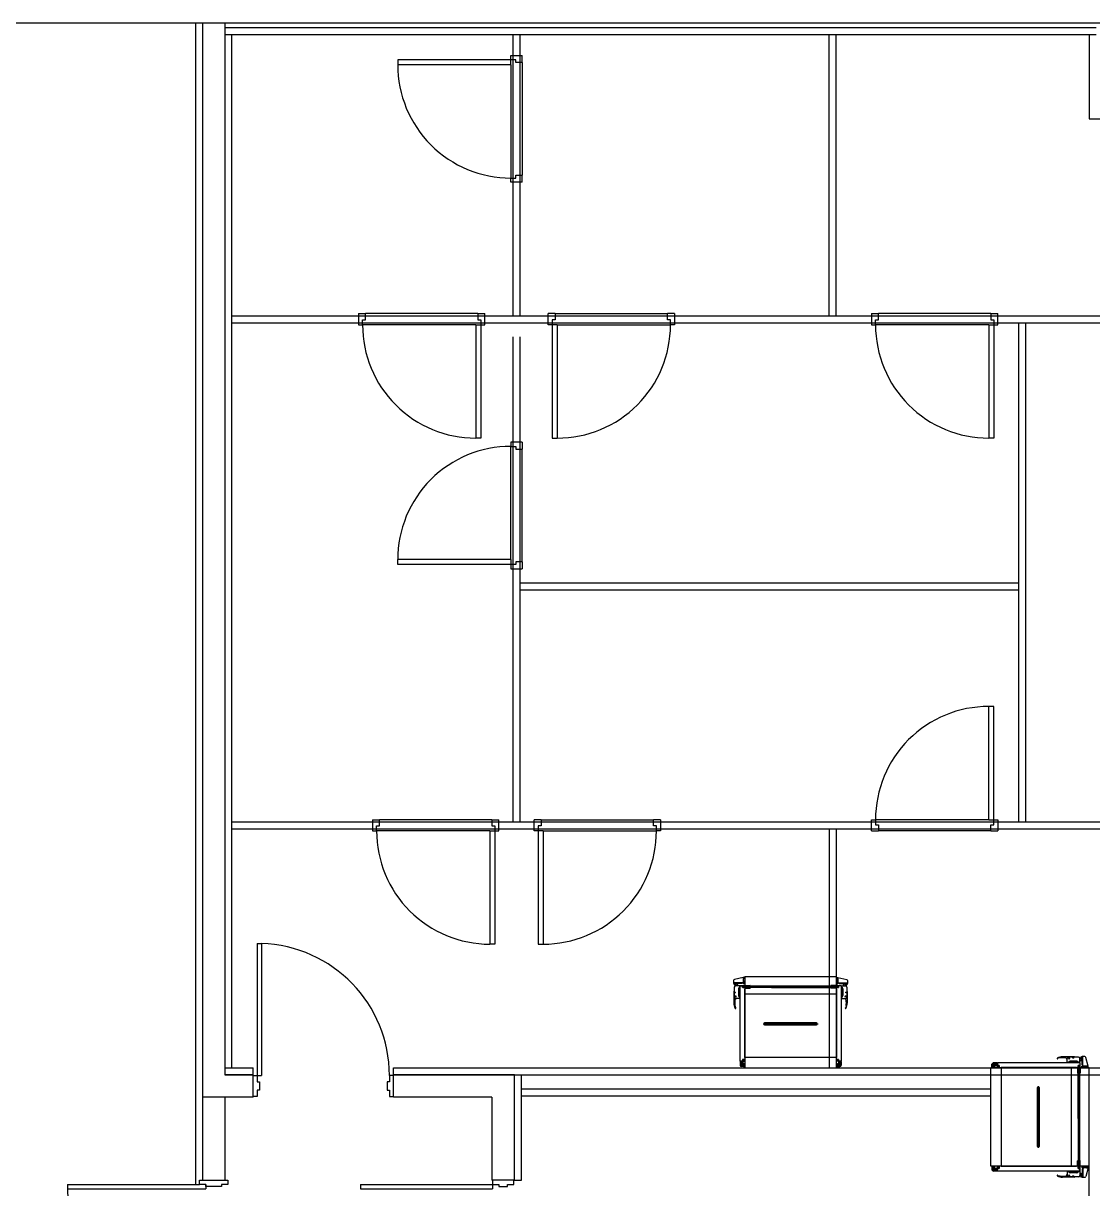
# Model space of a CAD drawing. Header units: millimetres. Extents: x -6877 to 48027, y -11108 to 34894.
# Drawn here: x 13784 to 21394, y 19427 to 27717 of the extents above; entities that cross this region are included whole.
import ezdxf

# ---------------------------------------------------------------- set-up
doc = ezdxf.new("R2010")
doc.units = ezdxf.units.MM
doc.header["$LTSCALE"] = 500
doc.layers.add('동물실', color=9, linetype='Continuous')

msp = doc.modelspace()

# ---------------------------------------------------------------- linework, layer by layer
at = {"layer": '동물실', "color": 251}
for p, q in [((15219, 27717.1), (1769, 27717.1)), ((15219, 27717.1), (1769, 27717.1)), ((15009, 27717.1), (15009, 19457.2)), ((15059, 27717.1), (15059, 20077.2)), ((44820.2, 27717.2), (15219, 27717.1)), ((15219, 27717.1), (15219, 20237.2)), ((15219, 27687.2), (21419, 27687.2)), ((15219, 27637.2), (21419, 27637.2)), ((15269, 20287.2), (15269, 27637.2)), ((17269, 25637.2), (17269, 27637.2)), ((17319, 25637.2), (17319, 27637.2)), ((19519, 25637.2), (19519, 27637.2)), ((19569, 25637.2), (19569, 27637.2)), ((21369, 27637.2), (21369, 27037.2)), ((17254, 27457.8), (16448.8, 27457.8)), ((16448.8, 27457.8), (16448.8, 27422.6)), ((17254, 27457.8), (17254, 27487.2)), ((17254, 27487.2), (17334, 27487.2)), ((17289.9, 27457.8), (17254, 27457.8)), ((17254, 27422.6), (17254, 27457.8)), ((17269, 27487.2), (17319, 27487.2)), ((17269, 27487.2), (17319, 27487.2)), ((17289.9, 27437.3), (17289.9, 27457.8)), ((17334, 27437.3), (17334, 27487.2)), ((17254, 27422.6), (16448.8, 27422.6)), ((17254, 27422.6), (17254, 26616.6)), ((17334, 27437.3), (17289.9, 27437.3)), ((17334, 27437.3), (17334, 26637.1)), ((21369, 27037.2), (22069, 27037.2)), ((17254, 26616.6), (17289.9, 26616.6)), ((17254, 26587.2), (17254, 26616.6)), ((17289.9, 26637.1), (17334, 26637.1)), ((17289.9, 26616.6), (17289.9, 26637.1)), ((17289.9, 26616.6), (17289.9, 26637.1)), ((17334, 26587.2), (17334, 26637.1)), ((17334, 26587.2), (17254, 26587.2)), ((17319, 26587.2), (17269, 26587.2)), ((15269, 25637.2), (20869, 25637.2)), ((16169, 25652.2), (16169, 25572.2)), ((16169, 25652.2), (16218.9, 25652.2)), ((16169, 25637.2), (16169, 25587.2)), ((16218.9, 25608.1), (16218.9, 25652.2)), ((17019.2, 25652.2), (16218.9, 25652.2)), ((17019.2, 25652.2), (17019.2, 25608.1)), ((17019.2, 25652.2), (17069, 25652.2)), ((17069, 25572.2), (17069, 25652.2)), ((17069, 25587.2), (17069, 25637.2)), ((17069, 25587.2), (17069, 25637.2)), ((17519, 25572.2), (17519, 25652.2)), ((17568.9, 25652.2), (17519, 25652.2)), ((17519, 25587.2), (17519, 25637.2)), ((17519, 25587.2), (17519, 25637.2)), ((17568.9, 25652.2), (17568.9, 25608.1)), ((17568.9, 25652.2), (18369.1, 25652.2)), ((18369.1, 25608.1), (18369.1, 25652.2)), ((18419, 25652.2), (18369.1, 25652.2)), ((18419, 25652.2), (18419, 25572.2)), ((18419, 25637.2), (18419, 25587.2)), ((19819, 25652.2), (19819, 25572.2)), ((19819, 25652.2), (19868.9, 25652.2)), ((19819, 25637.2), (19819, 25587.2)), ((19868.9, 25608.1), (19868.9, 25652.2)), ((20669.2, 25652.2), (19868.9, 25652.2)), ((20669.2, 25652.2), (20669.2, 25608.1)), ((20669.2, 25652.2), (20719, 25652.2)), ((20719, 25572.2), (20719, 25652.2)), ((20719, 25587.2), (20719, 25637.2)), ((20719, 25587.2), (20719, 25637.2)), ((20869, 25637.2), (33719, 25637.2)), ((15269, 25587.2), (33719, 25587.2)), ((16169, 25572.2), (16198.4, 25572.2)), ((16198.4, 25608.1), (16218.9, 25608.1)), ((16198.4, 25572.2), (16198.4, 25608.1)), ((16198.4, 25608.1), (16218.9, 25608.1)), ((17004.4, 25572.2), (16198.4, 25572.2)), ((17004.4, 25572.2), (17004.4, 24767)), ((17004.4, 25572.2), (17039.6, 25572.2)), ((17019.2, 25608.1), (17039.6, 25608.1)), ((17039.6, 25608.1), (17039.6, 25572.2)), ((17039.6, 25572.2), (17069, 25572.2)), ((17039.6, 25572.2), (17039.6, 24767)), ((17548.4, 25572.2), (17519, 25572.2)), ((17548.4, 25608.1), (17548.4, 25572.2)), ((17568.9, 25608.1), (17548.4, 25608.1)), ((17548.4, 25572.2), (17548.4, 24767)), ((17583.6, 25572.2), (17548.4, 25572.2)), ((17583.6, 25572.2), (17583.6, 24767)), ((17583.6, 25572.2), (18389.6, 25572.2)), ((18389.6, 25608.1), (18369.1, 25608.1)), ((18389.6, 25608.1), (18369.1, 25608.1)), ((18389.6, 25572.2), (18389.6, 25608.1)), ((18419, 25572.2), (18389.6, 25572.2)), ((19819, 25572.2), (19848.4, 25572.2)), ((19848.4, 25608.1), (19868.9, 25608.1)), ((19848.4, 25572.2), (19848.4, 25608.1)), ((19848.4, 25608.1), (19868.9, 25608.1)), ((20654.4, 25572.2), (19848.4, 25572.2)), ((20654.4, 25572.2), (20654.4, 24767)), ((20654.4, 25572.2), (20689.6, 25572.2)), ((20669.2, 25608.1), (20689.6, 25608.1)), ((20689.6, 25608.1), (20689.6, 25572.2)), ((20689.6, 25572.2), (20719, 25572.2)), ((20689.6, 25572.2), (20689.6, 24767)), ((20869, 22037.2), (20869, 25587.2)), ((20919, 22037.2), (20919, 25587.2)), ((17269, 22037.2), (17269, 25487.2)), ((17319, 22037.2), (17319, 25487.2)), ((17039.6, 24767), (17004.4, 24767)), ((17254, 24737.2), (17254, 24707.8)), ((17334, 24737.2), (17254, 24737.2)), ((17254, 24707.8), (17289.9, 24707.8)), ((17254, 23901.8), (17254, 24707.8)), ((17319, 24737.2), (17269, 24737.2)), ((17289.9, 24707.8), (17289.9, 24687.3)), ((17289.9, 24707.8), (17289.9, 24687.3)), ((17334, 24737.2), (17334, 24687.3)), ((17548.4, 24767), (17583.6, 24767)), ((20689.6, 24767), (20654.4, 24767)), ((17289.9, 24687.3), (17334, 24687.3)), ((17334, 23887.1), (17334, 24687.3)), ((17254, 23901.8), (16448.8, 23901.8)), ((16448.8, 23866.6), (16448.8, 23901.8)), ((17254, 23901.8), (17254, 23866.6)), ((17289.9, 23887.1), (17289.9, 23866.6)), ((17334, 23887.1), (17289.9, 23887.1)), ((17334, 23887.1), (17334, 23837.2)), ((17254, 23866.6), (16448.8, 23866.6)), ((17254, 23866.6), (17254, 23837.2)), ((17289.9, 23866.6), (17254, 23866.6)), ((17254, 23837.2), (17334, 23837.2)), ((17269, 23837.2), (17319, 23837.2)), ((17269, 23837.2), (17319, 23837.2)), ((17319, 23737.2), (20869, 23737.2)), ((17319, 23687.2), (20869, 23687.2)), ((20654.4, 22052.2), (20654.4, 22857.5)), ((20689.6, 22857.5), (20654.4, 22857.5)), ((20689.6, 22052.2), (20689.6, 22857.5)), ((16269, 22052.2), (16269, 21972.2)), ((16269, 22052.2), (16318.9, 22052.2)), ((16318.9, 22008.1), (16318.9, 22052.2)), ((17119.2, 22052.2), (16318.9, 22052.2)), ((17119.2, 22052.2), (17119.2, 22008.1)), ((17119.2, 22052.2), (17169, 22052.2)), ((17169, 21972.2), (17169, 22052.2)), ((17419, 21972.2), (17419, 22052.2)), ((17468.9, 22052.2), (17419, 22052.2)), ((17468.9, 22052.2), (17468.9, 22008.1)), ((17468.9, 22052.2), (18269.1, 22052.2)), ((18269.1, 22008.1), (18269.1, 22052.2)), ((18319, 22052.2), (18269.1, 22052.2)), ((18319, 22052.2), (18319, 21972.2)), ((19819, 22052.2), (19848.4, 22052.2)), ((19819, 21972.2), (19819, 22052.2)), ((19848.4, 22052.2), (19848.4, 22016.3)), ((20654.4, 22052.2), (19848.4, 22052.2)), ((20654.4, 22052.2), (20689.6, 22052.2)), ((20689.6, 22052.2), (20719, 22052.2)), ((20689.6, 22016.3), (20689.6, 22052.2)), ((20719, 22052.2), (20719, 21972.2)), ((15269, 22037.2), (23769, 22037.2)), ((15269, 21987.2), (23769, 21987.2)), ((16269, 22037.2), (16269, 21987.2)), ((16269, 21972.2), (16298.4, 21972.2)), ((16298.4, 22008.1), (16318.9, 22008.1)), ((16298.4, 21972.2), (16298.4, 22008.1)), ((16298.4, 22008.1), (16318.9, 22008.1)), ((17104.4, 21972.2), (16298.4, 21972.2)), ((17104.4, 21972.2), (17104.4, 21167)), ((17104.4, 21972.2), (17139.6, 21972.2)), ((17119.2, 22008.1), (17139.6, 22008.1)), ((17139.6, 22008.1), (17139.6, 21972.2)), ((17139.6, 21972.2), (17169, 21972.2)), ((17139.6, 21972.2), (17139.6, 21167)), ((17169, 21987.2), (17169, 22037.2)), ((17169, 21987.2), (17169, 22037.2)), ((17419, 21987.2), (17419, 22037.2)), ((17419, 21987.2), (17419, 22037.2)), ((17448.4, 21972.2), (17419, 21972.2)), ((17448.4, 22008.1), (17448.4, 21972.2)), ((17468.9, 22008.1), (17448.4, 22008.1)), ((17448.4, 21972.2), (17448.4, 21167)), ((17483.6, 21972.2), (17448.4, 21972.2)), ((17483.6, 21972.2), (17483.6, 21167)), ((17483.6, 21972.2), (18289.6, 21972.2)), ((18289.6, 22008.1), (18269.1, 22008.1)), ((18289.6, 22008.1), (18269.1, 22008.1)), ((18289.6, 21972.2), (18289.6, 22008.1)), ((18319, 21972.2), (18289.6, 21972.2)), ((18319, 22037.2), (18319, 21987.2)), ((19519, 21987.2), (19519, 20287.2)), ((19569, 21987.2), (19569, 20287.2)), ((19819, 21987.2), (19819, 22037.2)), ((19819, 21972.2), (19868.9, 21972.2)), ((19848.4, 22016.3), (19868.9, 22016.3)), ((19848.4, 22016.3), (19868.9, 22016.3)), ((19868.9, 22016.3), (19868.9, 21972.2)), ((20669.2, 21972.2), (19868.9, 21972.2)), ((20669.2, 22016.3), (20689.6, 22016.3)), ((20669.2, 21972.2), (20669.2, 22016.3)), ((20669.2, 21972.2), (20719, 21972.2)), ((20719, 22037.2), (20719, 21987.2)), ((20719, 22037.2), (20719, 21987.2)), ((15449, 21172.2), (15449, 20232.2)), ((15449, 21172.2), (15479, 21172.2)), ((15479, 21172.2), (15479, 20232.2)), ((17139.6, 21167), (17104.4, 21167)), ((17448.4, 21167), (17483.6, 21167)), ((18837.8, 20907.4), (18837.8, 20891.9)), ((18906.7, 20891.9), (18837.8, 20891.9)), ((18838, 20891), (18838, 20889.4)), ((18852.9, 20891.9), (18838.8, 20891.9)), ((18906.5, 20930.6), (18844.7, 20914.2)), ((18853.9, 20891), (18853.9, 20880.6)), ((18898.3, 20891.9), (18898.3, 20887.2)), ((18921.4, 20921.2), (18903.8, 20921.2)), ((18921, 20893.8), (18903.8, 20893.8)), ((18906.7, 20930.6), (18906.7, 20884.4)), ((18909.6, 20923), (18906.7, 20925.9)), ((18909.6, 20919.3), (18906.7, 20916.4)), ((18917.9, 20903.2), (18906.7, 20903.2)), ((18917.9, 20930.6), (18906.9, 20930.6)), ((18909.7, 20895.7), (18906.9, 20898.5)), ((18909.7, 20891.9), (18906.9, 20889.1)), ((18909.6, 20923), (18909.6, 20919.3)), ((18917.9, 20923), (18909.6, 20923)), ((18917.9, 20919.3), (18909.6, 20919.3)), ((18909.7, 20895.7), (18909.7, 20891.9)), ((18917.9, 20895.7), (18909.7, 20895.7)), ((18917.9, 20891.9), (18909.7, 20891.9)), ((18917.9, 20930.6), (18917.9, 20884.4)), ((18919, 20937.2), (18919, 20287.2)), ((18919, 20937.2), (19569, 20937.2)), ((19566.7, 20921.2), (19584.2, 20921.2)), ((19567.1, 20893.8), (19584.2, 20893.8)), ((19569, 20937.2), (19569, 20287.2)), ((19570.1, 20930.6), (19570.1, 20884.4)), ((19570.1, 20930.6), (19581.2, 20930.6)), ((19570.1, 20923), (19578.5, 20923)), ((19570.1, 20919.3), (19578.5, 20919.3)), ((19570.1, 20903.2), (19581.3, 20903.2)), ((19570.1, 20895.7), (19578.3, 20895.7)), ((19570.1, 20891.9), (19578.3, 20891.9)), ((19578.3, 20895.7), (19581.2, 20898.5)), ((19578.3, 20895.7), (19578.3, 20891.9)), ((19578.3, 20891.9), (19581.2, 20889.1)), ((19578.5, 20923), (19581.3, 20925.9)), ((19578.5, 20923), (19578.5, 20919.3)), ((19578.5, 20919.3), (19581.3, 20916.4)), ((19581.3, 20930.6), (19581.3, 20884.4)), ((19581.3, 20891.9), (19650.2, 20891.9)), ((19581.5, 20930.6), (19643.3, 20914.2)), ((19589.8, 20891.9), (19589.8, 20887.2)), ((19634.1, 20891), (19634.1, 20880.6)), ((19635.1, 20891.9), (19649.2, 20891.9)), ((19650.1, 20891), (19650.1, 20889.4)), ((19650.2, 20907.4), (19650.2, 20891.9)), ((18838, 20888.8), (18845.3, 20877.7)), ((18840.7, 20830.6), (18840.7, 20747.7)), ((18843.5, 20861.7), (18843.5, 20789)), ((18844.5, 20823), (18852, 20823)), ((18848.2, 20826.8), (18848.2, 20819.2)), ((18881.3, 20871.1), (18852.9, 20871.1)), ((18898.3, 20887.2), (18853.9, 20887.2)), ((18856.5, 20871.1), (18856.5, 20882.5)), ((18856.5, 20882.5), (18860.2, 20882.5)), ((18870.6, 20871.1), (18870.6, 20871.1)), ((18883.7, 20840.9), (18870.7, 20840.9)), ((18872.8, 20848.5), (18872.8, 20802.2)), ((18874.7, 20842.8), (18872.8, 20844.7)), ((18874.7, 20839), (18872.8, 20837.2)), ((18874.7, 20808.8), (18872.8, 20810.7)), ((18881.3, 20842.8), (18874.7, 20842.8)), ((18874.7, 20842.8), (18874.7, 20839)), ((18881.3, 20839), (18874.7, 20839)), ((18881.3, 20808.8), (18874.7, 20808.8)), ((18874.7, 20808.8), (18874.7, 20805.1)), ((18881.3, 20871.1), (18881.3, 20779.6)), ((18884.1, 20871.1), (18884.1, 20334.4)), ((18916.2, 20871.1), (18884.1, 20871.1)), ((18884.1, 20871.1), (18917.1, 20871.1)), ((18902.2, 20858.1), (18902.2, 20871.1)), ((18917.1, 20858.1), (18902.2, 20858.1)), ((18903.8, 20869.9), (18903.8, 20859.4)), ((18918.5, 20869.9), (18903.8, 20869.9)), ((18903.8, 20859.4), (18918.5, 20859.4)), ((18904.1, 20867.3), (18904.2, 20867.4)), ((18904.1, 20867.4), (18904.2, 20867.4)), ((18904.8, 20864.6), (18904.8, 20865.2)), ((18904.8, 20865.2), (18905.4, 20865.1)), ((18904.8, 20864.6), (18905.4, 20865.1)), ((18905.7, 20859.8), (18905.9, 20859.8)), ((18905.8, 20859.8), (18905.9, 20859.8)), ((18917.9, 20884.4), (18906.7, 20884.4)), ((18908.3, 20867.6), (18908.9, 20867.8)), ((18908.7, 20867.1), (18908.3, 20867.6)), ((18908.7, 20867.1), (18908.9, 20867.8)), ((18911.3, 20870.1), (18911.6, 20870.3)), ((18911.3, 20870.1), (18911.3, 20870.3)), ((18911.9, 20863.3), (18911.9, 20863.9)), ((18911.9, 20863.9), (18912.5, 20863.8)), ((18911.9, 20863.3), (18912.5, 20863.8)), ((18912.1, 20861.9), (18912.7, 20862.1)), ((18912.5, 20861.5), (18912.1, 20861.9)), ((18912.5, 20861.5), (18912.7, 20862.1)), ((18914, 20866.3), (18914.9, 20866.1)), ((18914.2, 20865.4), (18914, 20866.3)), ((18914.2, 20865.4), (18914.9, 20866.1)), ((18915.2, 20869.9), (18915.8, 20870.1)), ((18915.5, 20869.4), (18915.2, 20869.9)), ((18915.5, 20869.4), (18915.8, 20870.1)), ((18959.1, 20864.2), (18915.5, 20864.1)), ((18917.1, 20869.9), (18917.1, 20871.1)), ((18917.1, 20847.6), (18917.1, 20360.2)), ((18918.4, 20868.8), (18918.4, 20869.3)), ((18918.4, 20869.3), (18918.7, 20869.3)), ((18918.4, 20868.8), (18918.7, 20869)), ((18918.5, 20859.4), (18918.5, 20869.9)), ((18919, 20873.6), (18956.8, 20873.6)), ((18956.8, 20873.6), (18919, 20854.7)), ((18919, 20873.6), (18956.8, 20854.7)), ((18919, 20869.3), (18919, 20850.4)), ((18919, 20854.7), (18956.8, 20854.7)), ((18919, 20812.2), (19569, 20812.2)), ((18956.8, 20873.6), (18956.8, 20854.7)), ((19531.3, 20868.9), (18956.8, 20868.9)), ((19531.3, 20859.3), (18956.8, 20859.3)), ((19108.7, 20868.9), (19531.3, 20868.9)), ((19108.7, 20859.3), (19531.3, 20859.3)), ((19529, 20864.2), (19572.5, 20864.1)), ((19531.3, 20873.6), (19531.3, 20854.7)), ((19531.3, 20873.6), (19569, 20854.7)), ((19569, 20873.6), (19531.3, 20854.7)), ((19569, 20873.6), (19531.3, 20873.6)), ((19569, 20854.7), (19531.3, 20854.7)), ((19569, 20869.3), (19569, 20850.4)), ((19569, 20869.3), (19569, 20850.4)), ((19569.6, 20869.9), (19584.2, 20869.9)), ((19569.6, 20859.4), (19569.6, 20869.9)), ((19569.9, 20868.7), (19569.6, 20868.7)), ((19569.8, 20868.2), (19569.6, 20868.4)), ((19584.2, 20859.4), (19569.6, 20859.4)), ((19569.8, 20868.2), (19569.9, 20868.7)), ((19570.1, 20884.4), (19581.3, 20884.4)), ((19603.9, 20871.1), (19570.9, 20871.1)), ((19570.9, 20869.9), (19570.9, 20871.1)), ((19570.9, 20847.6), (19570.9, 20360.2)), ((19571, 20858.1), (19585.8, 20858.1)), ((19572.8, 20868.8), (19572.5, 20869.4)), ((19573.1, 20869.3), (19572.5, 20869.4)), ((19572.8, 20868.8), (19573.1, 20869.3)), ((19574.2, 20865.6), (19573.3, 20865.5)), ((19574.1, 20864.8), (19573.3, 20865.5)), ((19574.1, 20864.8), (19574.2, 20865.6)), ((19575.8, 20860.9), (19575.5, 20861.5)), ((19576.1, 20861.3), (19575.5, 20861.5)), ((19576.4, 20863.3), (19575.8, 20863.2)), ((19576.3, 20862.7), (19575.8, 20863.2)), ((19575.8, 20860.9), (19576.1, 20861.3)), ((19576.3, 20862.7), (19576.4, 20863.3)), ((19576.9, 20869.5), (19576.6, 20869.7)), ((19576.9, 20869.5), (19576.9, 20869.7)), ((19579.6, 20866.5), (19579.3, 20867.1)), ((19579.9, 20867), (19579.3, 20867.1)), ((19579.6, 20866.5), (19579.9, 20867)), ((19582.4, 20859.2), (19582.4, 20859.2)), ((19582.5, 20859.2), (19582.4, 20859.2)), ((19583.5, 20864.6), (19582.9, 20864.5)), ((19583.4, 20864), (19582.9, 20864.5)), ((19583.4, 20864), (19583.5, 20864.6)), ((19584.2, 20866.7), (19584.1, 20866.8)), ((19584.2, 20866.8), (19584.1, 20866.8)), ((19584.2, 20869.9), (19584.2, 20859.4)), ((19585.8, 20858.1), (19585.8, 20871.1)), ((19589.8, 20887.2), (19634.1, 20887.2)), ((19603.9, 20871.1), (19603.9, 20334.4)), ((19604.3, 20840.9), (19617.3, 20840.9)), ((19606.8, 20871.1), (19606.8, 20779.6)), ((19606.8, 20871.1), (19635.1, 20871.1)), ((19606.8, 20842.8), (19613.4, 20842.8)), ((19606.8, 20839), (19613.4, 20839)), ((19606.8, 20808.8), (19613.4, 20808.8)), ((19613.4, 20842.8), (19615.3, 20844.7)), ((19613.4, 20842.8), (19613.4, 20839)), ((19613.4, 20839), (19615.3, 20837.2)), ((19613.4, 20808.8), (19615.3, 20810.7)), ((19613.4, 20808.8), (19613.4, 20805.1)), ((19615.3, 20848.5), (19615.3, 20802.2)), ((19617.4, 20871.1), (19617.4, 20871.1)), ((19631.6, 20882.5), (19627.8, 20882.5)), ((19631.6, 20871.1), (19631.6, 20882.5)), ((19643.6, 20823), (19636, 20823)), ((19639.8, 20826.8), (19639.8, 20819.2)), ((19650, 20888.8), (19642.7, 20877.7)), ((19644.5, 20861.7), (19644.5, 20789)), ((19647.4, 20830.6), (19647.4, 20747.7)), ((18847.3, 20794.7), (18858.6, 20794.7)), ((18848.3, 20730.7), (18851.3, 20715.7)), ((18852.9, 20800.4), (18852.9, 20789)), ((18881.3, 20779.6), (18852.9, 20779.6)), ((18883.7, 20807), (18870.7, 20807)), ((18874.7, 20805.1), (18872.8, 20803.2)), ((18881.3, 20805.1), (18874.7, 20805.1)), ((19604.3, 20807), (19617.3, 20807)), ((19606.8, 20805.1), (19613.4, 20805.1)), ((19606.8, 20779.6), (19635.1, 20779.6)), ((19613.4, 20805.1), (19615.3, 20803.2)), ((19640.7, 20794.7), (19629.4, 20794.7)), ((19635.1, 20800.4), (19635.1, 20789)), ((19639.7, 20730.7), (19636.7, 20715.7)), ((18850.9, 20709.6), (18850.5, 20709.7)), ((18851.3, 20715.7), (18852, 20710.6)), ((19636.7, 20715.7), (19636, 20710.6)), ((19637.1, 20709.6), (19637.6, 20709.7)), ((19048.6, 20600.5), (19439.4, 20600.5)), ((19059.2, 20609.8), (19428.9, 20609.8)), ((19059.2, 20591.3), (19059.2, 20609.8)), ((19428.9, 20591.3), (19059.2, 20591.3)), ((19072.1, 20591.3), (19072.1, 20609.8)), ((19075.3, 20606.6), (19412.7, 20606.6)), ((19075.3, 20594.5), (19075.3, 20606.6)), ((19412.7, 20594.5), (19075.3, 20594.5)), ((19412.7, 20606.6), (19412.7, 20594.5)), ((19416, 20609.8), (19416, 20591.3)), ((19428.9, 20609.8), (19428.9, 20591.3)), ((18906.3, 20325.8), (18882.1, 20325.8)), ((18884.1, 20334.4), (18917.1, 20334.4)), ((18884.6, 20330.5), (18884.6, 20305)), ((18900.6, 20333.3), (18887.4, 20333.3)), ((18900.6, 20319.2), (18887.4, 20319.2)), ((18888.3, 20319.2), (18898.7, 20319.2)), ((18891.6, 20325.8), (18889.3, 20323.9)), ((18898.7, 20323.9), (18889.3, 20323.9)), ((18889.3, 20319.2), (18889.3, 20323.9)), ((18899.7, 20319.2), (18889.3, 20319.2)), ((18891.6, 20325.8), (18891.6, 20333.3)), ((18896.3, 20325.8), (18891.6, 20325.8)), ((18894, 20318.2), (18894, 20333.3)), ((18894, 20306.9), (18894, 20315.4)), ((18894, 20314.5), (18903.4, 20314.5)), ((18896.3, 20325.8), (18896.3, 20333.3)), ((18896.3, 20325.8), (18898.7, 20323.9)), ((18898.7, 20319.2), (18898.7, 20323.9)), ((18902.2, 20347.4), (18902.2, 20334.4)), ((18917.1, 20347.4), (18902.2, 20347.4)), ((18903.4, 20330.5), (18903.4, 20305)), ((18903.4, 20314.5), (18911, 20314.5)), ((18903.8, 20335.6), (18903.8, 20346.2)), ((18903.8, 20346.2), (18918.5, 20346.2)), ((18903.8, 20338.7), (18903.9, 20338.5)), ((18903.8, 20338.5), (18903.9, 20338.5)), ((18918.5, 20335.6), (18903.8, 20335.6)), ((18904.5, 20341.3), (18905.1, 20340.8)), ((18904.5, 20341.3), (18904.5, 20340.7)), ((18904.5, 20340.7), (18905.1, 20340.8)), ((18905.4, 20346.2), (18905.6, 20346.1)), ((18905.5, 20346.2), (18905.6, 20346.1)), ((18908.4, 20338.8), (18908, 20338.4)), ((18908, 20338.4), (18908.6, 20338.2)), ((18908.1, 20311.6), (18908.1, 20298.4)), ((18908.4, 20338.8), (18908.6, 20338.2)), ((18911, 20335.8), (18911.3, 20335.6)), ((18911, 20335.8), (18911, 20335.6)), ((18914.8, 20314.5), (18911, 20314.5)), ((18911.6, 20342.6), (18912.2, 20342.2)), ((18911.6, 20342.6), (18911.6, 20342.1)), ((18911.6, 20342.1), (18912.2, 20342.2)), ((18912.2, 20344.5), (18911.8, 20344)), ((18911.8, 20344), (18912.4, 20343.8)), ((18912.2, 20344.5), (18912.4, 20343.8)), ((18913.9, 20340.5), (18913.7, 20339.7)), ((18913.7, 20339.7), (18914.6, 20339.8)), ((18913.9, 20340.5), (18914.6, 20339.8)), ((18915.2, 20336.5), (18914.9, 20336.1)), ((18914.9, 20336.1), (18915.4, 20335.9)), ((18915.2, 20336.5), (18915.4, 20335.9)), ((18917.1, 20335.6), (18917.1, 20334.4)), ((18917.6, 20311.6), (18917.6, 20298.4)), ((18918.1, 20337.2), (18918.4, 20336.9)), ((18918.1, 20337.2), (18918.1, 20336.6)), ((18918.1, 20336.6), (18918.4, 20336.6)), ((18918.5, 20346.2), (18918.5, 20335.6)), ((18919, 20362.2), (19569, 20362.2)), ((19584.2, 20346.2), (19569.6, 20346.2)), ((19569.6, 20346.2), (19569.6, 20335.6)), ((19569.8, 20337.2), (19569.6, 20336.9)), ((19569.9, 20336.6), (19569.6, 20336.6)), ((19569.6, 20335.6), (19584.2, 20335.6)), ((19569.8, 20337.2), (19569.9, 20336.6)), ((19570.4, 20311.6), (19570.4, 20298.4)), ((19570.9, 20335.6), (19570.9, 20334.4)), ((19603.9, 20334.4), (19570.9, 20334.4)), ((19571, 20347.4), (19585.8, 20347.4)), ((19572.8, 20336.5), (19572.5, 20335.9)), ((19573.1, 20336.1), (19572.5, 20335.9)), ((19572.8, 20336.5), (19573.1, 20336.1)), ((19574.1, 20340.5), (19573.3, 20339.8)), ((19574.2, 20339.7), (19573.3, 20339.8)), ((19573.3, 20314.5), (19577.1, 20314.5)), ((19574.1, 20340.5), (19574.2, 20339.7)), ((19575.8, 20344.5), (19575.5, 20343.8)), ((19576.1, 20344), (19575.5, 20343.8)), ((19575.8, 20344.5), (19576.1, 20344)), ((19576.3, 20342.6), (19575.8, 20342.2)), ((19576.4, 20342.1), (19575.8, 20342.2)), ((19576.3, 20342.6), (19576.4, 20342.1)), ((19576.9, 20335.8), (19576.6, 20335.6)), ((19576.9, 20335.8), (19576.9, 20335.6)), ((19584.7, 20314.5), (19577.1, 20314.5)), ((19579.6, 20338.8), (19579.3, 20338.2)), ((19579.9, 20338.4), (19579.3, 20338.2)), ((19579.6, 20338.8), (19579.9, 20338.4)), ((19579.9, 20311.6), (19579.9, 20298.4)), ((19581.7, 20325.8), (19605.9, 20325.8)), ((19582.4, 20346.2), (19582.4, 20346.1)), ((19582.5, 20346.2), (19582.4, 20346.1)), ((19583.4, 20341.3), (19582.9, 20340.8)), ((19583.5, 20340.7), (19582.9, 20340.8)), ((19583.4, 20341.3), (19583.5, 20340.7)), ((19584.2, 20338.7), (19584.1, 20338.5)), ((19584.2, 20338.5), (19584.1, 20338.5)), ((19584.2, 20335.6), (19584.2, 20346.2)), ((19584.6, 20330.5), (19584.6, 20305)), ((19594, 20314.5), (19584.7, 20314.5)), ((19585.8, 20347.4), (19585.8, 20334.4)), ((19587.4, 20333.3), (19600.6, 20333.3)), ((19587.4, 20319.2), (19600.6, 20319.2)), ((19588.4, 20319.2), (19598.8, 20319.2)), ((19591.7, 20325.8), (19589.3, 20323.9)), ((19589.3, 20323.9), (19598.8, 20323.9)), ((19589.3, 20319.2), (19589.3, 20323.9)), ((19599.7, 20319.2), (19589.3, 20319.2)), ((19591.7, 20325.8), (19591.7, 20333.3)), ((19591.7, 20325.8), (19596.4, 20325.8)), ((19594, 20318.2), (19594, 20333.3)), ((19594, 20306.9), (19594, 20315.4)), ((19596.4, 20325.8), (19596.4, 20333.3)), ((19596.4, 20325.8), (19598.8, 20323.9)), ((19598.8, 20319.2), (19598.8, 20323.9)), ((19603.5, 20330.5), (19603.5, 20305)), ((20685, 20312.2), (20676.5, 20312.2)), ((20677.4, 20295.2), (20677.4, 20312.2)), ((20687.8, 20312.2), (20685.9, 20312.2)), ((20686.8, 20314.1), (20686.8, 20322.6)), ((20712.3, 20321.7), (20686.8, 20321.7)), ((20686.8, 20313.2), (20686.8, 20311.3)), ((20686.8, 20310.3), (20686.8, 20301.9)), ((20688.7, 20312.2), (20697.2, 20312.2)), ((20696.3, 20312.2), (20696.3, 20302.9)), ((20700, 20312.2), (20715.2, 20312.2)), ((20701, 20305.6), (20701, 20318.8)), ((20701, 20317.9), (20701, 20307.5)), ((20701, 20306.6), (20701, 20317)), ((20701, 20317), (20705.7, 20317)), ((20705.7, 20307.5), (20705.7, 20317)), ((20707.6, 20314.6), (20705.7, 20317)), ((20707.6, 20299.9), (20707.6, 20324.1)), ((20707.6, 20314.6), (20715.2, 20314.6)), ((20707.6, 20309.9), (20707.6, 20314.6)), ((20715.2, 20305.6), (20715.2, 20318.8)), ((21303, 20322.1), (20716.2, 20322.1)), ((20716.2, 20322.1), (20716.2, 20289.1)), ((21141.4, 20355.3), (21141.5, 20355.8)), ((21147.5, 20354.9), (21142.4, 20354.2)), ((21162.5, 20357.9), (21147.5, 20354.9)), ((21262.4, 20365.5), (21179.5, 20365.5)), ((21211.4, 20325), (21211.4, 20353.3)), ((21303, 20325), (21211.4, 20325)), ((21293.5, 20362.7), (21220.8, 20362.7)), ((21232.2, 20353.3), (21220.8, 20353.3)), ((21226.5, 20358.9), (21226.5, 20347.6)), ((21280.3, 20333.5), (21234.1, 20333.5)), ((21236.9, 20331.6), (21235, 20333.5)), ((21240.7, 20331.6), (21236.9, 20331.6)), ((21236.9, 20325), (21236.9, 20331.6)), ((21238.8, 20322.5), (21238.8, 20335.5)), ((21240.7, 20331.6), (21242.5, 20333.5)), ((21240.7, 20325), (21240.7, 20331.6)), ((21258.6, 20358), (21251, 20358)), ((21254.8, 20361.8), (21254.8, 20354.2)), ((21270.9, 20331.6), (21269, 20333.5)), ((21274.6, 20331.6), (21270.9, 20331.6)), ((21270.9, 20325), (21270.9, 20331.6)), ((21272.7, 20322.5), (21272.7, 20335.5)), ((21274.6, 20331.6), (21276.5, 20333.5)), ((21274.6, 20325), (21274.6, 20331.6)), ((21303, 20325), (21303, 20353.3)), ((21303, 20349.8), (21314.3, 20349.8)), ((21303, 20335.6), (21303, 20335.6)), ((21303, 20322.1), (21303, 20289.1)), ((21320.6, 20368.2), (21309.6, 20360.9)), ((21322.8, 20352.3), (21312.4, 20352.3)), ((21314.3, 20349.8), (21314.3, 20346)), ((21319, 20308), (21319, 20352.3)), ((21322.8, 20368.3), (21321.2, 20368.3)), ((21323.7, 20299.5), (21323.7, 20368.4)), ((21339.2, 20368.4), (21323.7, 20368.4)), ((21323.7, 20353.3), (21323.7, 20367.4)), ((21362.4, 20299.7), (21346.1, 20361.5)), ((15219, 20287.2), (15419, 20287.2)), ((15219, 20287.2), (15269, 20287.2)), ((15419, 20237.2), (15219, 20237.2)), ((15219, 20237.2), (15419, 20237.2)), ((15419, 20237.2), (15219, 20237.2)), ((15419, 20237.2), (15419, 20287.2)), ((15419, 20077.2), (15419, 20237.2)), ((15419, 20082.2), (15419, 20232.2)), ((15419, 20232.2), (15449, 20232.2)), ((15449, 20232.2), (15479, 20232.2)), ((15449, 20232.2), (15449, 20187.2)), ((16419, 20232.2), (16389, 20232.2)), ((16389, 20232.2), (16389, 20187.2)), ((16419, 20287.2), (33669, 20287.2)), ((16419, 20237.2), (16419, 20287.2)), ((16419, 20077.2), (16419, 20237.2)), ((17279, 20237.2), (16419, 20237.2)), ((16419, 20237.2), (33669, 20237.2)), ((16419, 20082.2), (16419, 20232.2)), ((17279, 19487.2), (17279, 20237.2)), ((17279, 20237.2), (17279, 20237.2)), ((17329, 19487.2), (17329, 20237.2)), ((17329, 19487.2), (17329, 20237.2)), ((17329, 20237.2), (17329, 20237.2)), ((18892.1, 20305), (18883.6, 20305)), ((18893, 20305), (18894.9, 20305)), ((18894, 20306), (18894, 20304.1)), ((18894, 20303.1), (18894, 20294.6)), ((18911, 20295.6), (18894, 20295.6)), ((18895.9, 20305), (18904.4, 20305)), ((18907.2, 20305), (18918.8, 20305)), ((18908.1, 20309.8), (18912.9, 20309.8)), ((18908.1, 20300.3), (18912.9, 20300.3)), ((18914.8, 20295.6), (18911, 20295.6)), ((18912.9, 20309.8), (18912.9, 20300.3)), ((18914.8, 20307.4), (18912.9, 20309.8)), ((18914.8, 20302.7), (18912.9, 20300.3)), ((18914.8, 20307.4), (18914.8, 20302.7)), ((18914.8, 20307.4), (18917.6, 20307.4)), ((18914.8, 20302.7), (18917.6, 20302.7)), ((18919, 20287.2), (19569, 20287.2)), ((19580.9, 20305), (19569.3, 20305)), ((19573.3, 20307.4), (19570.4, 20307.4)), ((19573.3, 20302.7), (19570.4, 20302.7)), ((19573.3, 20307.4), (19575.2, 20309.8)), ((19573.3, 20307.4), (19573.3, 20302.7)), ((19573.3, 20302.7), (19575.2, 20300.3)), ((19573.3, 20295.6), (19577.1, 20295.6)), ((19575.2, 20309.8), (19575.2, 20300.3)), ((19579.9, 20309.8), (19575.2, 20309.8)), ((19579.9, 20300.3), (19575.2, 20300.3)), ((19577.1, 20295.6), (19594, 20295.6)), ((19592.2, 20305), (19583.7, 20305)), ((19595, 20305), (19593.1, 20305)), ((19594, 20306), (19594, 20304.1)), ((19594, 20303.1), (19594, 20294.6)), ((19595.9, 20305), (19604.4, 20305)), ((21369, 20287.2), (20669, 20287.2)), ((20669, 19587.2), (20669, 20287.2)), ((20677.4, 20291.5), (20677.4, 20295.2)), ((20693.4, 20298.1), (20680.2, 20298.1)), ((20693.4, 20288.6), (20680.2, 20288.6)), ((20682.1, 20298.1), (20682.1, 20293.4)), ((20691.6, 20293.4), (20682.1, 20293.4)), ((20684.5, 20291.5), (20682.1, 20293.4)), ((20689.2, 20291.5), (20684.5, 20291.5)), ((20684.5, 20291.5), (20684.5, 20288.6)), ((20712.3, 20302.8), (20686.8, 20302.8)), ((20686.8, 20299.1), (20686.8, 20287.5)), ((20689.2, 20291.5), (20691.6, 20293.4)), ((20689.2, 20291.5), (20689.2, 20288.6)), ((20691.6, 20298.1), (20691.6, 20293.4)), ((20696.3, 20302.9), (20696.3, 20295.2)), ((20696.3, 20291.5), (20696.3, 20295.2)), ((20701, 20307.5), (20705.7, 20307.5)), ((20707.6, 20309.9), (20705.7, 20307.5)), ((20707.6, 20309.9), (20715.2, 20309.9)), ((20729.3, 20304), (20716.2, 20304)), ((20717.4, 20289.1), (20716.2, 20289.1)), ((20717.4, 20287.8), (20717.4, 20302.4)), ((20717.4, 20302.4), (20728, 20302.4)), ((20717.7, 20295.1), (20717.4, 20294.8)), ((20717.7, 20295.1), (20717.4, 20295.1)), ((20728, 20287.8), (20717.4, 20287.8)), ((20717.9, 20291.3), (20717.7, 20290.7)), ((20718.4, 20290.9), (20717.7, 20290.7)), ((20718.4, 20290.9), (20717.9, 20291.3)), ((20719, 20288), (20718.4, 20288.1)), ((20718.4, 20288.1), (20718.5, 20287.8)), ((20719, 20288), (20718.8, 20287.8)), ((20720.2, 20298.1), (20720, 20297.5)), ((20720.7, 20297.8), (20720, 20297.5)), ((20720.7, 20297.8), (20720.2, 20298.1)), ((20720.5, 20302.4), (20720.3, 20302.3)), ((20720.3, 20302.4), (20720.3, 20302.3)), ((20721.5, 20292.4), (20721.6, 20291.5)), ((20722.3, 20292.3), (20721.5, 20292.4)), ((20722.3, 20292.3), (20721.6, 20291.5)), ((20723.1, 20301.6), (20722.6, 20301.7)), ((20722.6, 20301.7), (20722.7, 20301.1)), ((20723.1, 20301.6), (20722.7, 20301.1)), ((20724.4, 20294.5), (20723.9, 20294.6)), ((20723.9, 20294.6), (20724, 20294)), ((20724.4, 20294.5), (20724, 20294)), ((20725.8, 20294.3), (20725.6, 20293.7)), ((20726.3, 20294), (20725.6, 20293.7)), ((20726.3, 20294), (20725.8, 20294.3)), ((20728, 20300.7), (20727.9, 20300.6)), ((20728, 20300.6), (20727.9, 20300.6)), ((20728, 20302.4), (20728, 20287.8)), ((20729.3, 20289.1), (20729.3, 20304)), ((21279.4, 20289.1), (20742, 20289.1)), ((20744, 19587.2), (20744, 20287.2)), ((21244, 19587.2), (21244, 20287.2)), ((21301.1, 20287.2), (21282.2, 20287.2)), ((21301.1, 20287.2), (21282.2, 20287.2)), ((21305.4, 20249.5), (21286.5, 20287.2)), ((21305.4, 20287.2), (21286.5, 20249.5)), ((21286.5, 20287.2), (21286.5, 20249.5)), ((21305.4, 20249.5), (21286.5, 20249.5)), ((21289.9, 20289.1), (21289.9, 20304)), ((21289.9, 20304), (21302.9, 20304)), ((21291, 20300.7), (21291, 20300.6)), ((21291, 20300.6), (21291, 20300.6)), ((21291.1, 20249.5), (21291.1, 19625)), ((21291.1, 19926.9), (21291.1, 20249.5)), ((21291.2, 20302.4), (21291.2, 20287.8)), ((21301.8, 20302.4), (21291.2, 20302.4)), ((21291.2, 20287.8), (21301.8, 20287.8)), ((21292.7, 20294), (21293.1, 20294.3)), ((21292.7, 20294), (21293.3, 20293.7)), ((21293.1, 20294.3), (21293.3, 20293.7)), ((21294.5, 20294.5), (21295.1, 20294.6)), ((21294.5, 20294.5), (21295, 20294)), ((21295.1, 20294.6), (21295, 20294)), ((21295.8, 20301.6), (21296.4, 20301.7)), ((21295.8, 20301.6), (21296.3, 20301.1)), ((21296, 20247.2), (21295.9, 20290.7)), ((21296.4, 20301.7), (21296.3, 20301.1)), ((21296.6, 20292.3), (21297.5, 20292.4)), ((21296.6, 20292.3), (21297.4, 20291.5)), ((21297.5, 20292.4), (21297.4, 20291.5)), ((21298.3, 20297.8), (21298.8, 20298.1)), ((21298.3, 20297.8), (21299, 20297.5)), ((21298.5, 20302.4), (21298.6, 20302.3)), ((21298.6, 20302.4), (21298.6, 20302.3)), ((21298.8, 20298.1), (21299, 20297.5)), ((21300, 20288), (21300.5, 20288.1)), ((21300, 20288), (21300.2, 20287.8)), ((21300.5, 20288.1), (21300.5, 20287.8)), ((21300.6, 20290.9), (21301.1, 20291.3)), ((21300.6, 20290.9), (21301.3, 20290.7)), ((21300.7, 20249.5), (21300.7, 19625)), ((21300.7, 19926.9), (21300.7, 20249.5)), ((21301.1, 20291.3), (21301.3, 20290.7)), ((21301.3, 20295.1), (21301.5, 20294.8)), ((21301.3, 20295.1), (21301.5, 20295.1)), ((21301.8, 20287.8), (21301.8, 20302.4)), ((21301.8, 20289.1), (21303, 20289.1)), ((21305.4, 20287.2), (21305.4, 20249.5)), ((21362.4, 20299.5), (21316.2, 20299.5)), ((21316.2, 20288.3), (21316.2, 20299.5)), ((21362.4, 20288.3), (21316.2, 20288.3)), ((21323.7, 20308), (21319, 20308)), ((21323.7, 20296.5), (21320.9, 20299.4)), ((21327.5, 20296.5), (21323.7, 20296.5)), ((21323.7, 20288.3), (21323.7, 20296.5)), ((21325.6, 20285.3), (21325.6, 20302.4)), ((21327.5, 20296.5), (21330.3, 20299.4)), ((21327.5, 20288.3), (21327.5, 20296.5)), ((21335, 20288.3), (21335, 20299.5)), ((21351.1, 20296.6), (21348.2, 20299.5)), ((21354.9, 20296.6), (21351.1, 20296.6)), ((21351.1, 20288.3), (21351.1, 20296.6)), ((21353, 20284.9), (21353, 20302.4)), ((21354.9, 20296.6), (21357.7, 20299.5)), ((21354.9, 20288.3), (21354.9, 20296.6)), ((21362.4, 20288.3), (21362.4, 20299.4)), ((21369, 19587.2), (21369, 20287.2)), ((15449, 20187.2), (15464, 20187.2)), ((15464, 20187.2), (15464, 20127.2)), ((16389, 20187.2), (16374, 20187.2)), ((16374, 20187.2), (16374, 20127.2)), ((20998.1, 20147.1), (20998.1, 19727.4)), ((21016.6, 20147.1), (20998.1, 20147.1)), ((21007.3, 19716.8), (21007.3, 20157.6)), ((21016.6, 19727.4), (21016.6, 20147.1)), ((15419, 20077.2), (15059, 20077.2)), ((15059, 20077.2), (15059, 19487.2)), ((15219, 20077.2), (15219, 19487.2)), ((15449, 20082.2), (15419, 20082.2)), ((15464, 20127.2), (15449, 20127.2)), ((15449, 20127.2), (15449, 20082.2)), ((16374, 20127.2), (16389, 20127.2)), ((16389, 20127.2), (16389, 20082.2)), ((16389, 20082.2), (16419, 20082.2)), ((17119, 20077.2), (16419, 20077.2)), ((17119, 20077.2), (17119, 19487.2)), ((17329, 20137.2), (20669, 20137.2)), ((17329, 20087.2), (20669, 20087.2)), ((21016.6, 20134.2), (20998.1, 20134.2)), ((21001.3, 20130.9), (21001.3, 19743.5)), ((21013.4, 20130.9), (21001.3, 20130.9)), ((21013.4, 19743.5), (21013.4, 20130.9)), ((21369, 13737.2), (21369, 20037.2)), ((21369, 19587.2), (21369, 19987.2)), ((20998.1, 19740.3), (21016.6, 19740.3)), ((21001.3, 19743.5), (21013.4, 19743.5)), ((20998.1, 19727.4), (21016.6, 19727.4)), ((21369, 19587.2), (20669, 19587.2)), ((20677.4, 19582.9), (20677.4, 19579.2)), ((20677.4, 19579.2), (20677.4, 19562.2)), ((20693.4, 19585.8), (20680.2, 19585.8)), ((20693.4, 19576.3), (20680.2, 19576.3)), ((20684.5, 19582.9), (20682.1, 19581.1)), ((20691.6, 19581.1), (20682.1, 19581.1)), ((20682.1, 19576.3), (20682.1, 19581.1)), ((20684.5, 19582.9), (20684.5, 19585.8)), ((20689.2, 19582.9), (20684.5, 19582.9)), ((20686.8, 19575.4), (20686.8, 19586.9)), ((20686.8, 19564.1), (20686.8, 19572.6)), ((20712.3, 19571.6), (20686.8, 19571.6)), ((20689.2, 19582.9), (20689.2, 19585.8)), ((20689.2, 19582.9), (20691.6, 19581.1)), ((20691.6, 19576.3), (20691.6, 19581.1)), ((20696.3, 19582.9), (20696.3, 19579.2)), ((20696.3, 19571.6), (20696.3, 19579.2)), ((20696.3, 19562.2), (20696.3, 19571.6)), ((20701, 19568.8), (20701, 19555.6)), ((20701, 19567.8), (20701, 19557.5)), ((20701, 19556.5), (20701, 19566.9)), ((20701, 19566.9), (20705.7, 19566.9)), ((20705.7, 19566.9), (20705.7, 19557.5)), ((20707.6, 19564.5), (20705.7, 19566.9)), ((20707.6, 19574.5), (20707.6, 19550.3)), ((20707.6, 19564.5), (20715.2, 19564.5)), ((20707.6, 19564.5), (20707.6, 19559.8)), ((20715.2, 19568.8), (20715.2, 19555.6)), ((20716.2, 19552.3), (20716.2, 19585.3)), ((20717.4, 19585.3), (20716.2, 19585.3)), ((20729.3, 19570.4), (20716.2, 19570.4)), ((20728, 19586.7), (20717.4, 19586.7)), ((20717.4, 19586.7), (20717.4, 19572)), ((20717.7, 19579.2), (20717.4, 19579.5)), ((20717.7, 19579.2), (20717.4, 19579.2)), ((20717.4, 19572), (20728, 19572)), ((20718.4, 19583.4), (20717.7, 19583.6)), ((20717.9, 19583.1), (20717.7, 19583.6)), ((20718.4, 19583.4), (20717.9, 19583.1)), ((20718.4, 19586.3), (20718.5, 19586.6)), ((20719, 19586.3), (20718.4, 19586.3)), ((20719, 19586.3), (20718.8, 19586.6)), ((20720.7, 19576.5), (20720, 19576.8)), ((20720.2, 19576.2), (20720, 19576.8)), ((20720.7, 19576.5), (20720.2, 19576.2)), ((20720.5, 19572), (20720.3, 19572.1)), ((20720.3, 19572), (20720.3, 19572.1)), ((20721.5, 19581.9), (20721.6, 19582.8)), ((20722.3, 19582.1), (20721.5, 19581.9)), ((20722.3, 19582.1), (20721.6, 19582.8)), ((20722.6, 19572.7), (20722.7, 19573.3)), ((20723.1, 19572.7), (20722.6, 19572.7)), ((20723.1, 19572.7), (20722.7, 19573.3)), ((20723.9, 19579.8), (20724, 19580.4)), ((20724.4, 19579.8), (20723.9, 19579.8)), ((20724.4, 19579.8), (20724, 19580.4)), ((20726.3, 19580.3), (20725.6, 19580.6)), ((20725.8, 19580), (20725.6, 19580.6)), ((20726.3, 19580.3), (20725.8, 19580)), ((20728, 19573.7), (20727.9, 19573.8)), ((20728, 19573.6), (20727.9, 19573.8)), ((20728, 19572), (20728, 19586.7)), ((20729.3, 19585.3), (20729.3, 19570.4)), ((21279.4, 19585.3), (20742, 19585.3)), ((21301.1, 19587.2), (21282.2, 19587.2)), ((21286.5, 19587.2), (21286.5, 19625)), ((21305.4, 19625), (21286.5, 19587.2)), ((21305.4, 19587.2), (21286.5, 19625)), ((21305.4, 19625), (21286.5, 19625)), ((21289.9, 19585.3), (21289.9, 19570.4)), ((21289.9, 19570.4), (21302.9, 19570.4)), ((21291.2, 19586.7), (21301.8, 19586.7)), ((21291.2, 19572), (21291.2, 19586.7)), ((21301.8, 19572), (21291.2, 19572)), ((21291.6, 19574), (21291.6, 19574.1)), ((21291.6, 19573.9), (21291.6, 19574.1)), ((21293.3, 19580.6), (21293.9, 19580.9)), ((21293.3, 19580.6), (21293.7, 19580.3)), ((21293.7, 19580.3), (21293.9, 19580.9)), ((21295.1, 19580.1), (21295.6, 19580.7)), ((21295.1, 19580.1), (21295.7, 19580.1)), ((21295.7, 19580.1), (21295.6, 19580.7)), ((21296, 19627.3), (21295.9, 19583.7)), ((21296.4, 19573), (21296.9, 19573.6)), ((21296.4, 19573), (21297, 19573)), ((21297, 19573), (21296.9, 19573.6)), ((21297.2, 19582.4), (21298, 19583.1)), ((21297.2, 19582.4), (21298.1, 19582.2)), ((21298.1, 19582.2), (21298, 19583.1)), ((21298.9, 19576.8), (21299.6, 19577.1)), ((21298.9, 19576.8), (21299.4, 19576.5)), ((21299.1, 19572.3), (21299.2, 19572.4)), ((21299.2, 19572.3), (21299.2, 19572.4)), ((21299.4, 19576.5), (21299.6, 19577.1)), ((21300.6, 19586.6), (21300.8, 19586.9)), ((21300.6, 19586.6), (21301.2, 19586.6)), ((21301.2, 19586.6), (21301.1, 19586.9)), ((21301.2, 19583.7), (21301.9, 19583.9)), ((21301.2, 19583.7), (21301.7, 19583.4)), ((21301.7, 19583.4), (21301.9, 19583.9)), ((21301.8, 19586.7), (21301.8, 19572)), ((21301.8, 19585.3), (21303, 19585.3)), ((21301.9, 19579.5), (21302.1, 19579.8)), ((21301.9, 19579.5), (21302.1, 19579.5)), ((21303, 19552.3), (21303, 19585.3)), ((21303, 19584.4), (21303, 19552.3)), ((21305.4, 19587.2), (21305.4, 19625)), ((21362.4, 19586.1), (21316.2, 19586.1)), ((21316.2, 19586.1), (21316.2, 19574.9)), ((21362.4, 19574.9), (21316.2, 19574.9)), ((21319, 19566.4), (21319, 19522.1)), ((21323.7, 19566.4), (21319, 19566.4)), ((21323.7, 19577.9), (21320.9, 19575.1)), ((21323.7, 19586.1), (21323.7, 19577.9)), ((21327.5, 19577.9), (21323.7, 19577.9)), ((21323.7, 19574.9), (21323.7, 19506)), ((21325.6, 19589.2), (21325.6, 19572)), ((21327.5, 19586.1), (21327.5, 19577.9)), ((21327.5, 19577.9), (21330.3, 19575.1)), ((21335, 19586.1), (21335, 19574.9)), ((21362.4, 19574.7), (21346.1, 19512.9)), ((21351.1, 19577.8), (21348.2, 19574.9)), ((21351.1, 19586.1), (21351.1, 19577.8)), ((21354.9, 19577.8), (21351.1, 19577.8)), ((21353, 19589.6), (21353, 19572)), ((21354.9, 19586.1), (21354.9, 19577.8)), ((21354.9, 19577.8), (21357.7, 19574.9)), ((21362.4, 19586.1), (21362.4, 19575.1)), ((21369, 19587.2), (21369, 19587.2)), ((15039, 19487.2), (15239, 19487.2)), ((15039, 19457.2), (15039, 19487.2)), ((15239, 19487.2), (15239, 19457.2)), ((17279, 19487.2), (17119, 19487.2)), ((17274, 19487.2), (17124, 19487.2)), ((17124, 19487.2), (17124, 19457.2)), ((17274, 19487.2), (17124, 19487.2)), ((17124, 19487.2), (17124, 19457.2)), ((17274, 19457.2), (17274, 19487.2)), ((17274, 19457.2), (17274, 19487.2)), ((17279, 19487.2), (17329, 19487.2)), ((20685, 19562.2), (20676.5, 19562.2)), ((20687.8, 19562.2), (20685.9, 19562.2)), ((20686.8, 19561.2), (20686.8, 19563.1)), ((20686.8, 19560.3), (20686.8, 19551.8)), ((20712.3, 19552.7), (20686.8, 19552.7)), ((20688.7, 19562.2), (20697.2, 19562.2)), ((20700, 19562.2), (20715.2, 19562.2)), ((20701, 19557.5), (20705.7, 19557.5)), ((20707.6, 19559.8), (20705.7, 19557.5)), ((20707.6, 19559.8), (20715.2, 19559.8)), ((21303, 19552.3), (20716.2, 19552.3)), ((21141.4, 19519.1), (21141.5, 19518.7)), ((21147.5, 19519.5), (21142.4, 19520.2)), ((21162.5, 19516.5), (21147.5, 19519.5)), ((21262.4, 19508.9), (21179.5, 19508.9)), ((21303, 19549.5), (21211.4, 19549.5)), ((21211.4, 19549.5), (21211.4, 19521.1)), ((21232.2, 19521.1), (21220.8, 19521.1)), ((21293.5, 19511.7), (21220.8, 19511.7)), ((21226.5, 19515.5), (21226.5, 19526.8)), ((21280.3, 19541), (21234.1, 19541)), ((21236.9, 19542.8), (21235, 19541)), ((21236.9, 19549.5), (21236.9, 19542.8)), ((21240.7, 19542.8), (21236.9, 19542.8)), ((21238.8, 19551.9), (21238.8, 19538.9)), ((21240.7, 19549.5), (21240.7, 19542.8)), ((21240.7, 19542.8), (21242.5, 19541)), ((21258.6, 19516.4), (21251, 19516.4)), ((21254.8, 19512.6), (21254.8, 19520.2)), ((21270.9, 19542.8), (21269, 19541)), ((21270.9, 19549.5), (21270.9, 19542.8)), ((21274.6, 19542.8), (21270.9, 19542.8)), ((21272.7, 19551.9), (21272.7, 19538.9)), ((21274.6, 19549.5), (21274.6, 19542.8)), ((21274.6, 19542.8), (21276.5, 19541)), ((21303, 19549.5), (21303, 19521.1)), ((21303, 19538.8), (21303, 19538.8)), ((21303, 19524.6), (21314.3, 19524.6)), ((21320.6, 19506.2), (21309.6, 19513.5)), ((21322.8, 19522.1), (21312.4, 19522.1)), ((21314.3, 19524.6), (21314.3, 19528.4)), ((21322.8, 19506.2), (21321.2, 19506.2)), ((21323.7, 19521.1), (21323.7, 19507)), ((21339.2, 19506), (21323.7, 19506)), ((14099, 19457.2), (15039, 19457.2)), ((14099, 19427.2), (15084, 19427.2)), ((15084, 19457.2), (15039, 19457.2)), ((15084, 19442.2), (15084, 19457.2)), ((15084, 19457.2), (15084, 19427.2)), ((15194, 19442.2), (15084, 19442.2)), ((15239, 19457.2), (15194, 19457.2)), ((15194, 19457.2), (15194, 19442.2)), ((16184, 19457.2), (17124, 19457.2)), ((16184, 19457.2), (16184, 19427.2)), ((16184, 19457.2), (17124, 19457.2)), ((16184, 19457.2), (16184, 19427.2)), ((16184, 19427.2), (17124, 19427.2)), ((16184, 19427.2), (17124, 19427.2)), ((17124, 19457.2), (17124, 19427.2)), ((17124, 19457.2), (17124, 19427.2)), ((17124, 19457.2), (17169, 19457.2)), ((17124, 19457.2), (17169, 19457.2)), ((17169, 19457.2), (17169, 19442.2)), ((17169, 19457.2), (17169, 19442.2)), ((17169, 19442.2), (17229, 19442.2)), ((17169, 19442.2), (17229, 19442.2)), ((17229, 19442.2), (17229, 19457.2)), ((17229, 19457.2), (17274, 19457.2)), ((17229, 19442.2), (17229, 19457.2)), ((17229, 19457.2), (17274, 19457.2))]:
    msp.add_line(p, q, dxfattribs=at)
for centre, radius in [((18849.2, 20880.6), 4.72), ((18848.2, 20823), 2.83), ((19638.9, 20880.6), 4.72), ((19639.8, 20823), 2.83), ((18852.9, 20794.7), 3.78), ((19635.1, 20794.7), 3.78), ((20686.8, 20312.2), 4.72), ((21226.5, 20353.3), 3.78), ((21254.8, 20358), 2.83), ((21312.4, 20357.1), 4.72), ((18894, 20305), 4.72), ((19594, 20305), 4.72), ((20686.8, 19562.2), 4.72), ((21226.5, 19521.1), 3.78), ((21254.8, 19516.4), 2.83), ((21312.4, 19517.4), 4.72)]:
    msp.add_circle(centre, radius, dxfattribs=at)
for centre, radius, start, end in [((17253.4, 27421.3), 804.7, 179.91508, 270.03615), ((17003.1, 25571.6), 804.7, 179.96385, 270.08492), ((17585, 25571.6), 804.7, 269.91508, 0.03615), ((20653.1, 25571.6), 804.7, 179.96385, 270.08492), ((17253.4, 23903.2), 804.7, 89.96385, 180.08492), ((20653.1, 22052.8), 804.7, 89.91508, 180.03615), ((17103.1, 21971.6), 804.7, 179.96385, 270.08492), ((17485, 21971.6), 804.7, 269.91508, 0.03615), ((15449, 20232.2), 940, 360, 88.1729), ((18847, 20905.2), 9.44, 104.80942, 166.70904), ((18838.9, 20891), 0.944, 90, 180), ((18852.9, 20891), 0.944, 0, 90), ((18906.9, 20929.7), 0.944, 90, 104.80942), ((19581.2, 20929.7), 0.944, 75.19058, 90), ((19635.1, 20891), 0.944, 90, 180), ((19641, 20905.2), 9.44, 13.29096, 75.19058), ((19649.1, 20891), 0.944, 0, 90), ((18838.9, 20889.4), 0.944, 180, 213.42542), ((18843.5, 20830.6), 2.83, 90, 180), ((18849.2, 20880.6), 6.13, 174.51142, 39.71514), ((18852.9, 20861.7), 9.44, 90, 180), ((18860.2, 20871.1), 11.3, 0, 90), ((18886, 20848.5), 13.2, 110.92483, 180), ((19602, 20848.5), 13.2, 0, 69.07517), ((19627.8, 20871.1), 11.3, 90, 180), ((19638.9, 20880.6), 6.13, 140.28486, 5.48858), ((19635.1, 20861.7), 9.44, 0, 90), ((19644.5, 20830.6), 2.83, 0, 90), ((19649.1, 20889.4), 0.944, 326.57458, 0), ((18932.1, 20750.1), 91.5, 181.53104, 205.86463), ((18852.9, 20789), 9.44, 180, 270), ((19006.5, 20750.1), 159.4, 173.60619, 186.99451), ((18861.6, 20766), 13.6, 86.78882, 171.97119), ((18886, 20802.2), 13.2, 180, 249.07517), ((19602, 20802.2), 13.2, 290.92483, 0), ((19626.4, 20766), 13.6, 8.02881, 93.21118), ((19635.1, 20789), 9.44, 270, 0), ((19555.9, 20750.1), 91.5, 334.13537, 358.46896), ((19481.5, 20750.1), 159.4, 353.00549, 6.39381), ((18850.7, 20710.6), 0.944, 205.52728, 258.37627), ((18852.2, 20711.8), 2.83, 226.26689, 345.09965), ((18851.1, 20710.5), 0.944, 258.37627, 3.93352), ((18849.5, 20704.4), 9.21, 57.31251, 75.30843), ((18854, 20711.3), 0.944, 345.09965, 57.31251), ((19634, 20711.3), 0.944, 122.68749, 194.90035), ((19635.9, 20711.8), 2.83, 194.90035, 313.73311), ((19638.5, 20704.4), 9.21, 104.69157, 122.68749), ((19636.9, 20710.5), 0.944, 176.06648, 281.62373), ((19637.4, 20710.6), 0.944, 281.62373, 334.47272), ((18887.4, 20330.5), 2.83, 90, 180), ((18887.4, 20322), 2.83, 180, 270), ((18894, 20305), 9.44, 90, 180), ((18900.6, 20330.5), 2.83, 0, 90), ((18900.6, 20322), 2.83, 270, 0), ((18911, 20311.6), 2.83, 90, 180), ((18914.8, 20311.6), 2.83, 0, 90), ((19573.3, 20311.6), 2.83, 90, 180), ((19577.1, 20311.6), 2.83, 0, 90), ((19587.4, 20330.5), 2.83, 90, 180), ((19587.4, 20322), 2.83, 180, 270), ((19594, 20305), 9.44, 0, 90), ((19600.6, 20330.5), 2.83, 0, 90), ((19600.6, 20322), 2.83, 270, 0), ((20686.8, 20312.2), 9.44, 90, 180), ((20686.8, 20312.2), 9.44, 180, 270), ((20686.8, 20312.2), 9.44, 0, 90), ((20703.8, 20318.8), 2.83, 90, 180), ((20712.3, 20318.8), 2.83, 0, 90), ((21143.6, 20354.1), 2.83, 136.26689, 255.09965), ((21142.3, 20355.1), 0.944, 168.37627, 273.93352), ((21142.4, 20355.6), 0.944, 115.52728, 168.37627), ((21181.9, 20274.1), 91.5, 91.53104, 115.86463), ((21143.1, 20352.2), 0.944, 255.09965, 327.31251), ((21136.2, 20356.7), 9.21, 327.31251, 345.30843), ((21181.9, 20199.7), 159.4, 83.60619, 96.99451), ((21197.8, 20344.6), 13.6, 356.78882, 81.97119), ((21220.8, 20353.3), 9.44, 90, 180), ((21234.1, 20320.2), 13.2, 90, 159.07517), ((21262.4, 20362.7), 2.83, 0, 90), ((21280.3, 20320.2), 13.2, 20.92483, 90), ((21293.5, 20353.3), 9.44, 0, 90), ((21303, 20346), 11.3, 270, 0), ((21312.4, 20357.1), 6.13, 84.51142, 309.71514), ((21321.2, 20367.3), 0.944, 90, 123.42542), ((21322.8, 20367.3), 0.944, 0, 90), ((21322.8, 20353.3), 0.944, 270, 0), ((21337.1, 20359.2), 9.44, 14.80942, 76.70904), ((18894, 20305), 9.44, 180, 270), ((18894, 20305), 9.44, 270, 0), ((18911, 20298.4), 2.83, 180, 270), ((18914.8, 20298.4), 2.83, 270, 0), ((19573.3, 20298.4), 2.83, 180, 270), ((19577.1, 20298.4), 2.83, 270, 0), ((19594, 20305), 9.44, 180, 270), ((19594, 20305), 9.44, 270, 0), ((20680.2, 20295.2), 2.83, 90, 180), ((20680.2, 20291.5), 2.83, 180, 270), ((20693.4, 20295.2), 2.83, 0, 90), ((20693.4, 20291.5), 2.83, 270, 0), ((20703.8, 20305.6), 2.83, 180, 270), ((20712.3, 20305.6), 2.83, 270, 0), ((21361.5, 20299.4), 0.944, 0, 14.80942), ((20680.2, 19582.9), 2.83, 90, 180), ((20680.2, 19579.2), 2.83, 180, 270), ((20686.8, 19562.2), 9.44, 90, 180), ((20693.4, 19582.9), 2.83, 0, 90), ((20693.4, 19579.2), 2.83, 270, 0), ((20703.8, 19568.8), 2.83, 90, 180), ((20712.3, 19568.8), 2.83, 0, 90), ((21361.5, 19575.1), 0.944, 345.19058, 0), ((20686.8, 19562.2), 9.44, 180, 270), ((20686.8, 19562.2), 9.44, 270, 0), ((20703.8, 19555.6), 2.83, 180, 270), ((20712.3, 19555.6), 2.83, 270, 0), ((21143.6, 19520.4), 2.83, 104.90035, 223.73311), ((21142.3, 19519.3), 0.944, 86.06648, 191.62373), ((21142.4, 19518.9), 0.944, 191.62373, 244.47272), ((21181.9, 19600.3), 91.5, 244.13537, 268.46896), ((21143.1, 19522.2), 0.944, 32.68749, 104.90035), ((21136.2, 19517.7), 9.21, 14.69157, 32.68749), ((21181.9, 19674.7), 159.4, 263.00549, 276.39381), ((21197.8, 19529.8), 13.6, 278.02881, 3.21118), ((21220.8, 19521.1), 9.44, 180, 270), ((21234.1, 19554.2), 13.2, 200.92483, 270), ((21262.4, 19511.7), 2.83, 270, 0), ((21280.3, 19554.2), 13.2, 270, 339.07517), ((21293.5, 19521.1), 9.44, 270, 0), ((21303, 19528.4), 11.3, 0, 90), ((21312.4, 19517.4), 6.13, 50.28486, 275.48858), ((21321.2, 19507.1), 0.944, 236.57458, 270), ((21322.8, 19521.1), 0.944, 0, 90), ((21322.8, 19507.1), 0.944, 270, 0), ((21337.1, 19515.2), 9.44, 283.29096, 345.19058), ((15019, 19437.1), 920.1, 178.74493, 271.24482)]:
    msp.add_arc(centre, radius, start, end, dxfattribs=at)

doc.saveas('drawing.dxf')
